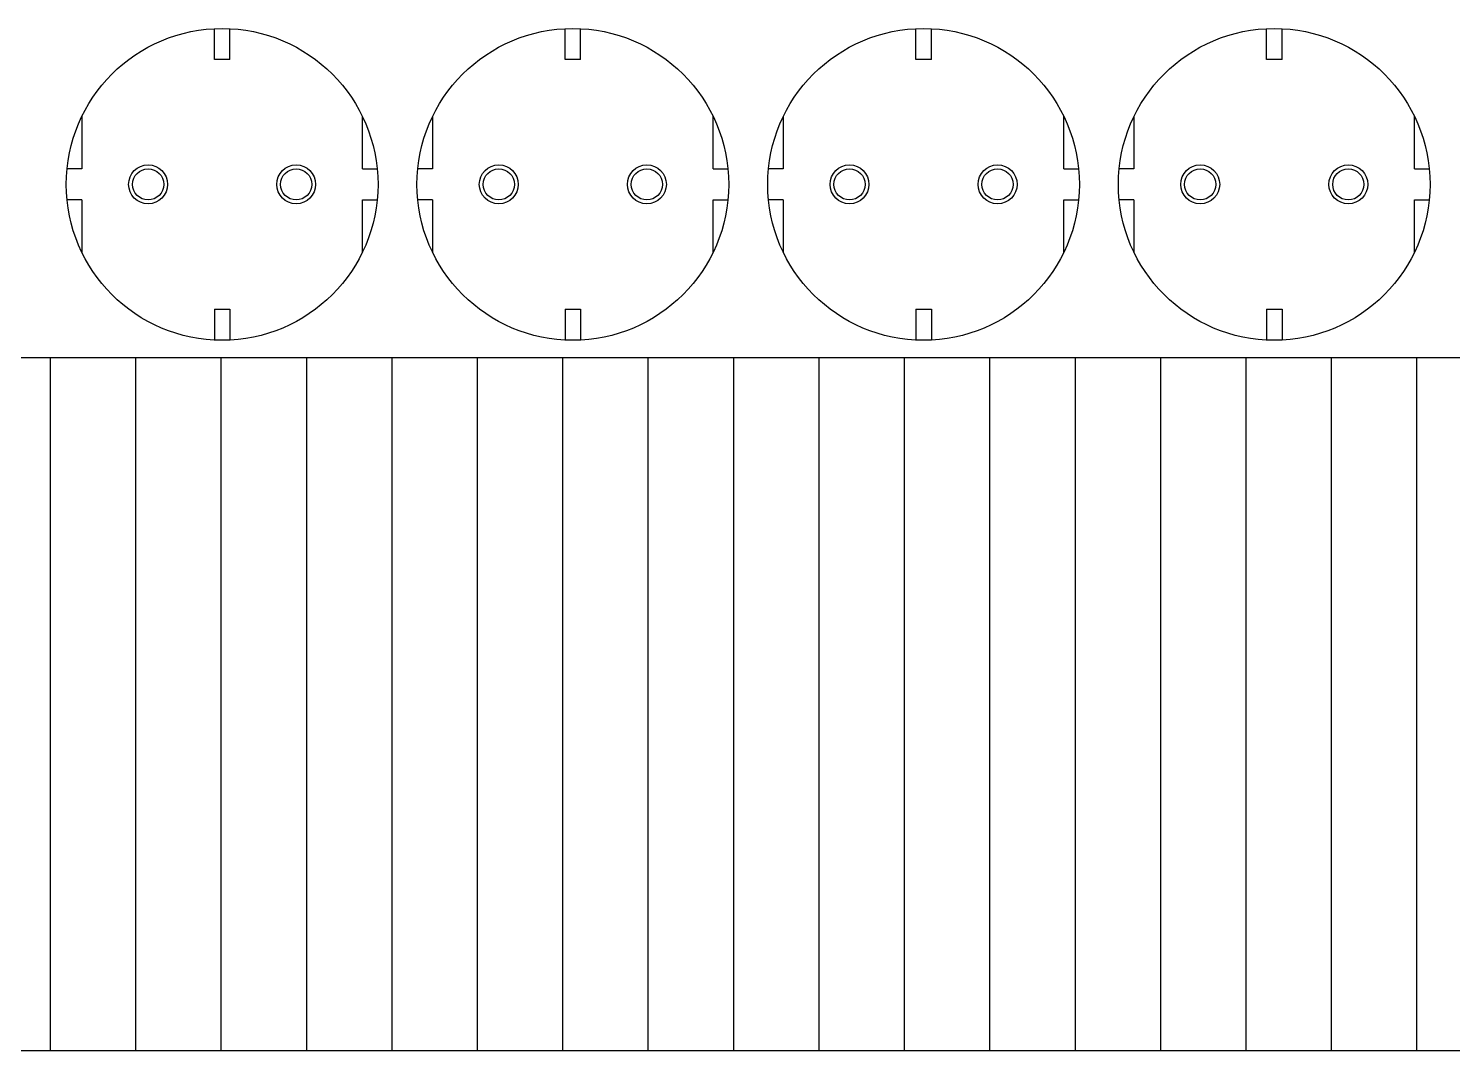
# Model space of a CAD drawing. Header units: millimetres. Extents: x -25459 to 1045457, y -66278 to 462905.
# Drawn here: x 652181 to 654008, y 31505 to 32816 of the extents above; entities that cross this region are included whole.
import ezdxf
from ezdxf.enums import TextEntityAlignment as Align

# ---------------------------------------------------------------- set-up
doc = ezdxf.new("R2010")
doc.units = ezdxf.units.MM
doc.styles.add('ISOCPEUR', font='isocpeui.ttf', dxfattribs={"height": 250})

# ---------------------------------------------------------------- blocks, each defined once
blk = doc.blocks.new("19'' блок розеток")
at = {"color": 0, "linetype": 'ByBlock', "lineweight": -2}
for p, q in [((324.5, 16), (324.5, 19.97)), ((326.5, 16), (326.5, 19.97)), ((369.5, 16), (369.5, 19.97)), ((371.5, 16), (371.5, 19.97)), ((414.5, 16), (414.5, 19.97)), ((416.5, 16), (416.5, 19.97)), ((459.5, 16), (459.5, 19.97)), ((461.5, 16), (461.5, 19.97)), ((326.5, 16), (324.5, 16)), ((371.5, 16), (369.5, 16)), ((416.5, 16), (414.5, 16)), ((461.5, 16), (459.5, 16)), ((307.5, 8.72), (307.5, 2)), ((343.5, 2), (343.5, 8.72)), ((352.5, 8.72), (352.5, 2)), ((388.5, 2), (388.5, 8.72)), ((397.5, 8.72), (397.5, 2)), ((433.5, 2), (433.5, 8.72)), ((442.5, 8.72), (442.5, 2)), ((478.5, 2), (478.5, 8.72)), ((307.5, 2), (305.6, 2)), ((343.5, 2), (345.4, 2)), ((352.5, 2), (350.6, 2)), ((388.5, 2), (390.4, 2)), ((397.5, 2), (395.6, 2)), ((433.5, 2), (435.4, 2)), ((442.5, 2), (440.6, 2)), ((478.5, 2), (480.4, 2)), ((307.5, -2), (305.6, -2)), ((307.5, -2), (307.5, -8.72)), ((343.5, -2), (345.4, -2)), ((343.5, -8.72), (343.5, -2)), ((352.5, -2), (350.6, -2)), ((352.5, -2), (352.5, -8.72)), ((388.5, -2), (390.4, -2)), ((388.5, -8.72), (388.5, -2)), ((397.5, -2), (395.6, -2)), ((397.5, -2), (397.5, -8.72)), ((433.5, -2), (435.4, -2)), ((433.5, -8.72), (433.5, -2)), ((442.5, -2), (440.6, -2)), ((442.5, -2), (442.5, -8.72)), ((478.5, -2), (480.4, -2)), ((478.5, -8.72), (478.5, -2)), ((324.5, -16), (324.5, -19.97)), ((324.5, -16), (326.5, -16)), ((326.5, -16), (326.5, -19.97)), ((369.5, -16), (369.5, -19.97)), ((369.5, -16), (371.5, -16)), ((371.5, -16), (371.5, -19.97)), ((414.5, -16), (414.5, -19.97)), ((414.5, -16), (416.5, -16)), ((416.5, -16), (416.5, -19.97)), ((459.5, -16), (459.5, -19.97)), ((459.5, -16), (461.5, -16)), ((461.5, -16), (461.5, -19.97)), ((174.5, -22.23), (625.5, -22.23))]:
    blk.add_line(p, q, dxfattribs=at)
for centre, radius in [((325.5, 0), 20), ((370.5, 0), 20), ((415.5, 0), 20), ((460.5, 0), 20), ((316, 0), 2.5), ((316, 0), 2), ((335, 0), 2.5), ((335, 0), 2), ((361, 0), 2.5), ((361, 0), 2), ((380, 0), 2.5), ((380, 0), 2), ((406, 0), 2.5), ((406, 0), 2), ((425, 0), 2.5), ((425, 0), 2), ((451, 0), 2.5), ((451, 0), 2), ((470, 0), 2.5), ((470, 0), 2)]:
    blk.add_circle(centre, radius, dxfattribs=at)
at = {"color": 0, "lineweight": -2, "style": 'ISOCPEUR', "oblique": 15, "flags": 8}
blk.add_attdef('НАИМЕНОВАНИЕ', text='', height=25, dxfattribs=at).set_placement((750, 0), align=Align.MIDDLE_LEFT)
blk = doc.blocks.new('*U71')
at = {"color": 0, "linetype": 'ByBlock', "lineweight": -2}
for p, q in [((174.5, 22.22), (625.5, 22.22)), ((302.83, -66.68), (302.83, 22.22)), ((313.79, -66.68), (313.79, 22.22)), ((324.75, -66.68), (324.75, 22.22)), ((335.71, -66.68), (335.71, 22.22)), ((346.67, -66.68), (346.67, 22.22)), ((357.62, -66.68), (357.62, 22.22)), ((368.58, -66.68), (368.58, 22.22)), ((379.54, -66.68), (379.54, 22.22)), ((390.5, -66.68), (390.5, 22.22)), ((401.46, -66.68), (401.46, 22.22)), ((412.42, -66.68), (412.42, 22.22)), ((423.38, -66.68), (423.38, 22.22)), ((434.34, -66.68), (434.34, 22.22)), ((445.3, -66.68), (445.3, 22.22)), ((456.26, -66.68), (456.26, 22.22)), ((467.21, -66.68), (467.21, 22.22)), ((478.17, -66.68), (478.17, 22.22)), ((174.5, -66.68), (625.5, -66.68))]:
    blk.add_line(p, q, dxfattribs=at)
at = {"color": 0, "lineweight": -2, "style": 'ISOCPEUR', "oblique": 15, "flags": 8}
blk.add_attdef('НАИМЕНОВАНИЕ', text='', height=25, dxfattribs=at).set_placement((750, -22.22), align=Align.MIDDLE_LEFT)

msp = doc.modelspace()

# ---------------------------------------------------------------- block references
at = {"xscale": 10, "yscale": 10, "zscale": 10}
for name, p in [("19'' блок розеток", (649174.247, 32616.183)), ('*U71', (649180.62, 32171.683))]:
    msp.add_blockref(name, p, dxfattribs=at)

doc.saveas('drawing.dxf')
